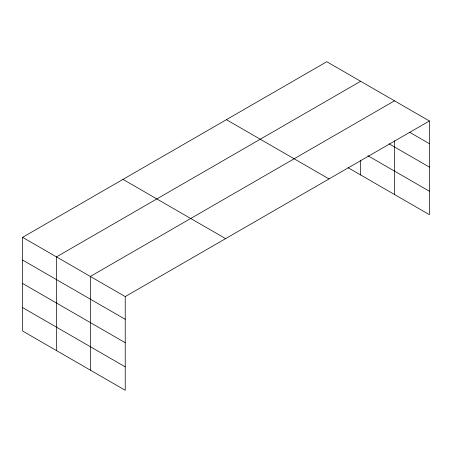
<?xml version="1.0" encoding="UTF-8"?>
<svg xmlns="http://www.w3.org/2000/svg" width="452" height="452" viewBox="0 0 452 452"><rect width="100%" height="100%" fill="white"/><g stroke="black" fill="none" stroke-linecap="round" stroke-linejoin="round"><path stroke-width="0.68" d="M429.4 120.978L326.773 61.726L22.6 237.34L22.6 331.022L125.227 390.274L125.227 296.591L429.4 120.978L429.4 214.66L347.938 167.63M394.506 140.764L394.506 194.513M360.639 81.281L56.466 256.894L56.466 350.571M394.506 100.836L90.332 276.449L90.332 370.126M409.546 132.227L429.4 143.691M389.065 143.821L429.4 167.11M367.9 155.731L429.4 191.241M226.395 119.678L329.022 178.93M122.978 179.387L225.604 238.639M22.6 237.34L125.227 296.591M22.6 260.053L125.227 319.304M22.6 283.472L125.227 342.723M22.6 307.603L125.227 366.854M360.639 160.494L360.639 174.958"/></g></svg>
